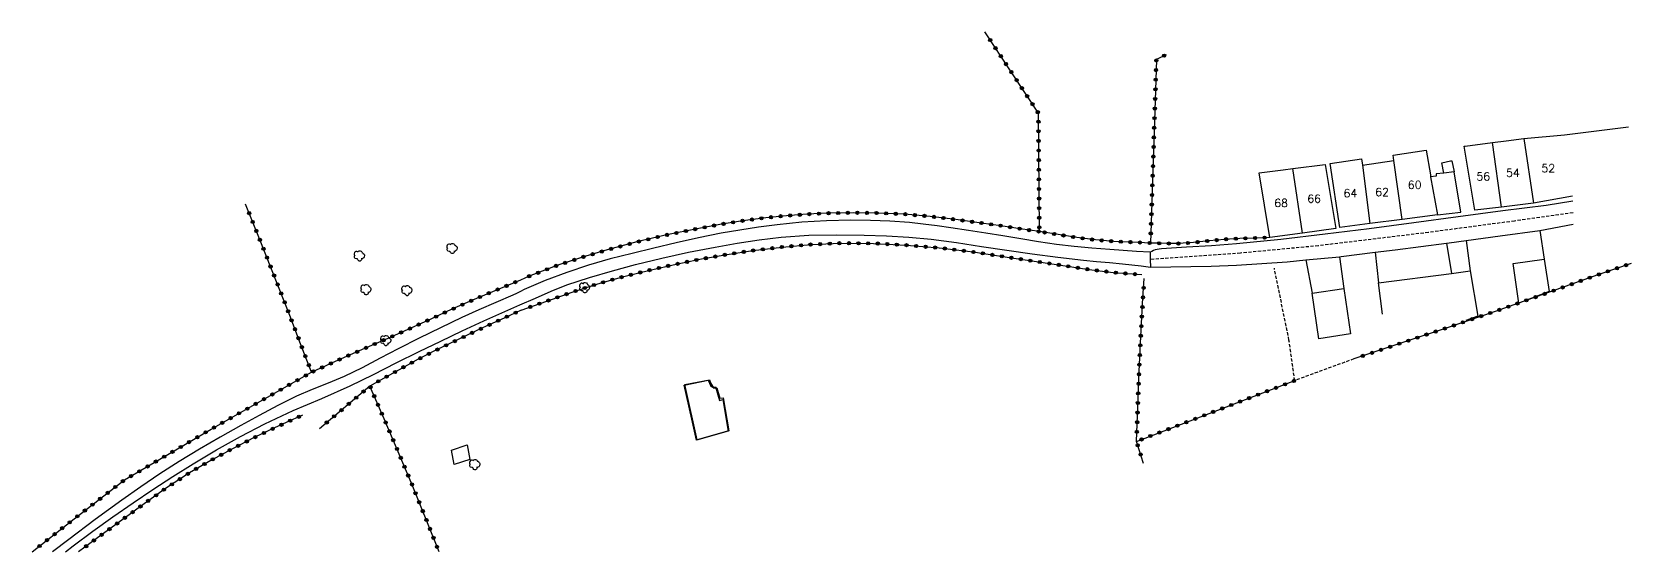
# Model space of a CAD drawing. Header units: millimetres. Extents: x 135999 to 137000, y 128000 to 129000.
# Drawn here: x 136660 to 136909.7, y 128000 to 128081.2 of the extents above; entities that cross this region are included whole.
import ezdxf
from ezdxf.enums import TextEntityAlignment as Align

# ---------------------------------------------------------------- set-up
doc = ezdxf.new("R2010")
doc.units = ezdxf.units.MM
doc.linetypes.add('DASHED', pattern=[0.75, 0.5, -0.25])
doc.layers.get('0').update_dxf_attribs({"linetype": 'CONTINUOUS'})
for name, color, linetype in [('W0001', 6, 'DASHED'), ('W0008', 7, 'CONTINUOUS'), ('W0014', 7, 'CONTINUOUS'), ('W0017', 7, 'CONTINUOUS'), ('W0071', 7, 'CONTINUOUS'), ('W0101', 7, 'CONTINUOUS'), ('W0104', 1, 'CONTINUOUS'), ('W0112', 1, 'DASHED'), ('W0300', 7, 'CONTINUOUS'), ('W0322', 7, 'CONTINUOUS'), ('W0323', 7, 'CONTINUOUS'), ('W0991', 7, 'CONTINUOUS'), ('W1102', 7, 'CONTINUOUS')]:
    doc.layers.add(name, color=color, linetype=linetype)
doc.styles.get("Standard").update_dxf_attribs({"font": 'romans.shx', "width": 0.85})

# ---------------------------------------------------------------- blocks, each defined once
blk = doc.blocks.new('T300')
for p, q in [((-0.8, 0.51), (-0.86, 0.34)), ((-0.86, 0.34), (-0.86, 0.17)), ((-0.86, 0.17), (-0.74, 0.06)), ((-0.69, 0.63), (-0.8, 0.51)), ((-0.8, -0.06), (-0.74, 0.06)), ((-0.74, 0.06), (-0.69, 0.11)), ((-0.57, 0.69), (-0.69, 0.63)), ((-0.46, 0.69), (-0.57, 0.69)), ((-0.29, 0.63), (-0.46, 0.69)), ((-0.29, 0.63), (-0.17, 0.74)), ((-0.23, 0.57), (-0.29, 0.63)), ((-0.17, 0.74), (-0.06, 0.8)), ((-0.06, 0.8), (0.06, 0.8)), ((0.06, 0.8), (0.23, 0.74)), ((0.23, 0.74), (0.34, 0.63)), ((0.34, 0.63), (0.4, 0.51)), ((0.46, 0.46), (0.34, 0.46)), ((0.4, 0.51), (0.4, 0.46)), ((0.57, 0.4), (0.46, 0.46)), ((0.57, 0.4), (0.69, 0.29)), ((0.69, 0.29), (0.74, 0.17)), ((0.74, 0.06), (0.69, -0.17)), ((0.74, 0.17), (0.74, 0.06)), ((-0.8, -0.17), (-0.8, -0.06)), ((-0.8, -0.23), (-0.8, -0.17)), ((-0.74, -0.34), (-0.8, -0.23)), ((-0.69, -0.4), (-0.74, -0.34)), ((-0.51, -0.46), (-0.69, -0.4)), ((-0.4, -0.46), (-0.51, -0.46)), ((-0.4, -0.46), (-0.34, -0.46)), ((-0.34, -0.46), (-0.34, -0.4)), ((-0.34, -0.51), (-0.34, -0.46)), ((-0.29, -0.63), (-0.34, -0.51)), ((-0.17, -0.74), (-0.29, -0.63)), ((-0.06, -0.8), (-0.17, -0.74)), ((0.06, -0.8), (-0.06, -0.8)), ((0.17, -0.74), (0.06, -0.8)), ((0.23, -0.69), (0.17, -0.74)), ((0.29, -0.46), (0.23, -0.46)), ((0.29, -0.63), (0.23, -0.69)), ((0.46, -0.4), (0.29, -0.46)), ((0.34, -0.51), (0.29, -0.63)), ((0.34, -0.51), (0.34, -0.46)), ((0.57, -0.34), (0.46, -0.4)), ((0.63, -0.29), (0.57, -0.34)), ((0.69, -0.17), (0.63, -0.29))]:
    blk.add_line(p, q)
blk = doc.blocks.new('t323o')
at = {"color": 0, "linetype": 'Continuous'}
for radius in [0.25, 0.15]:
    blk.add_circle((0, 0), radius, dxfattribs=at)
blk = doc.blocks.new('t322o')
at = {"color": 0, "linetype": 'Continuous'}
for radius in [0.25, 0.15]:
    blk.add_circle((0, 0), radius, dxfattribs=at)

msp = doc.modelspace()

# ---------------------------------------------------------------- linework, layer by layer
at = {"layer": 'W0001'}
msp.add_lwpolyline([(136900.69, 128052.96), (136891.55, 128051.66), (136878.11, 128049.88), (136860.92, 128047.8), (136848.72, 128046.65), (136834.65, 128045.65)], dxfattribs=at)
at = {"layer": 'W0008'}
for points in [[(136834.69, 128044.48), (136837.85, 128044.52), (136841.01, 128044.55), (136844.17, 128044.63), (136848.12, 128044.79), (136852.08, 128045.02), (136856.02, 128045.29), (136858.97, 128045.58), (136864.2, 128046.09), (136864.47, 128046.11), (136869.78, 128046.78), (136872.9, 128047.17), (136880.95, 128048.21), (136881.33, 128048.26), (136884.02, 128048.62), (136889.32, 128049.33), (136895.48, 128050.18), (136900.69, 128051.17), (136900.69, 128051.17)], [(136834.62, 128046.8), (136834.65, 128045.79), (136834.65, 128045.65), (136834.69, 128044.48)]]:
    msp.add_lwpolyline(points, dxfattribs=at)
at = {"layer": 'W0014'}
msp.add_lwpolyline([(136900.68, 128054.75), (136896.48, 128054.1), (136889.72, 128053.25), (136882.76, 128052.32), (136875.81, 128051.36), (136868.85, 128050.45), (136861.95, 128049.59), (136855.04, 128048.77), (136848.12, 128048.09), (136844.21, 128047.8), (136840.3, 128047.56), (136836.39, 128047.32), (136836.06, 128047.27), (136835.73, 128047.22), (136835.42, 128047.15), (136835.15, 128047.05), (136834.88, 128046.92), (136834.62, 128046.8)], dxfattribs=at)
at = {"layer": 'W0017'}
for points in [[(136895.48, 128050.18), (136896.2, 128045.73)], [(136880.95, 128048.21), (136881.69, 128043.48)], [(136884.02, 128048.62), (136884.63, 128043.87)], [(136858.97, 128045.58), (136859.92, 128040.4)], [(136864.2, 128046.09), (136864.89, 128041.14)], [(136869.78, 128046.78), (136870.31, 128042)]]:
    msp.add_lwpolyline(points, dxfattribs=at)
at = {"layer": 'W0071'}
for points in [[(136834.62, 128046.8), (136832.51, 128046.93), (136830.41, 128047.07), (136828.31, 128047.21), (136825.54, 128047.43), (136822.76, 128047.67), (136819.99, 128047.98), (136817.21, 128048.39), (136814.42, 128048.86), (136811.64, 128049.33), (136808.94, 128049.76), (136806.23, 128050.18), (136803.52, 128050.58), (136801.36, 128050.89), (136799.19, 128051.18), (136797.02, 128051.42), (136793.98, 128051.64), (136790.94, 128051.76), (136787.89, 128051.79), (136784.05, 128051.7), (136780.21, 128051.46), (136776.38, 128051.09), (136773.45, 128050.71), (136770.53, 128050.26), (136767.62, 128049.76), (136764.1, 128049.06), (136760.61, 128048.28), (136757.12, 128047.45), (136753.69, 128046.62), (136750.28, 128045.74), (136746.9, 128044.75), (136743.5, 128043.62), (136740.13, 128042.37), (136736.85, 128040.95), (136736.26, 128040.66), (136735.67, 128040.37), (136735.09, 128040.08)], [(136736.14, 128038.58), (136738.6, 128039.64), (136741.05, 128040.7), (136743.53, 128041.68), (136747.07, 128042.86), (136750.65, 128043.9), (136754.26, 128044.86), (136758.37, 128045.87), (136762.51, 128046.78), (136766.67, 128047.59), (136770.1, 128048.2), (136773.54, 128048.74), (136776.99, 128049.15), (136781.29, 128049.43), (136785.61, 128049.51), (136789.93, 128049.45), (136793.43, 128049.33), (136796.93, 128049.12), (136800.42, 128048.82), (136804.36, 128048.32), (136808.29, 128047.7), (136812.22, 128047.11), (136816.22, 128046.56), (136820.22, 128046.03), (136824.23, 128045.56), (136826.26, 128045.37), (136828.29, 128045.2), (136830.33, 128045), (136831.78, 128044.83), (136833.23, 128044.66), (136834.69, 128044.48)], [(136735.09, 128040.08), (136732.42, 128038.93), (136729.75, 128037.78), (136727.1, 128036.59), (136723.76, 128035.01), (136720.45, 128033.38), (136717.14, 128031.72), (136714.35, 128030.25), (136711.56, 128028.77), (136708.72, 128027.38), (136706.25, 128026.34), (136703.75, 128025.37), (136701.28, 128024.33), (136698.35, 128022.88), (136695.46, 128021.33), (136692.6, 128019.75), (136689.35, 128017.93), (136686.13, 128016.07), (136682.95, 128014.14), (136679.93, 128012.18), (136676.95, 128010.15), (136673.99, 128008.07), (136669.83, 128005.06), (136665.72, 128001.97), (136663.15, 128000)], [(136665.18, 128000), (136666.4, 128000.95), (136669.48, 128003.23), (136672.6, 128005.47), (136675.74, 128007.67), (136678.83, 128009.75), (136681.95, 128011.8), (136685.11, 128013.77), (136688.79, 128015.95), (136692.53, 128018.05), (136696.32, 128020.03), (136700.74, 128022.08), (136705.23, 128023.98), (136709.68, 128025.95), (136713.28, 128027.71), (136716.87, 128029.51), (136720.46, 128031.29), (136723.81, 128032.91), (136727.17, 128034.52), (136730.55, 128036.09), (136732.41, 128036.93), (136734.28, 128037.76), (136736.14, 128038.58)]]:
    msp.add_lwpolyline(points, dxfattribs=at)
at = {"layer": 'W0101'}
for points in [[(136888.11, 128063.92), (136890.24, 128064.2), (136893.02, 128064.56)], [(136893.02, 128064.56), (136893.02, 128064.56), (136893.02, 128064.56), (136899.38, 128065.12)], [(136899.38, 128065.12), (136899.38, 128065.12), (136899.38, 128065.12), (136904.36, 128065.75)], [(136904.36, 128065.75), (136904.36, 128065.75), (136909.36, 128066.38), (136909.36, 128066.38), (136909.36, 128066.38)], [(136872.71, 128061.11), (136872.59, 128061.93), (136877.73, 128062.71), (136878.4, 128058.85), (136878.45, 128058.58), (136879.5, 128052.64)], [(136885.34, 128053.34), (136883.7, 128063.35), (136883.86, 128063.37), (136888.11, 128063.92)], [(136853.34, 128049.1), (136851.68, 128059.18), (136855.39, 128059.66), (136856.92, 128059.86)], [(136856.92, 128059.86), (136861.98, 128060.51), (136863.63, 128050.48)], [(136864.28, 128050.65), (136862.77, 128060.63), (136867.63, 128061.37), (136867.81, 128060.37)], [(136867.81, 128060.37), (136872.71, 128061.11)], [(136900.59, 128055.53), (136894.54, 128054.44)], [(136879.5, 128052.64), (136873.98, 128051.92)], [(136889.54, 128053.85), (136885.34, 128053.34)], [(136894.54, 128054.44), (136889.54, 128053.85)], [(136858.44, 128049.78), (136853.34, 128049.1)], [(136863.63, 128050.48), (136858.44, 128049.78)], [(136868.96, 128051.26), (136864.28, 128050.65)], [(136873.98, 128051.92), (136868.96, 128051.26)]]:
    msp.add_lwpolyline(points, dxfattribs=at)
at = {"layer": 'W0104'}
for points in [[(136880.5, 128059.15), (136880.17, 128060.76), (136881.54, 128061.04), (136881.75, 128061.08), (136882.11, 128059.34)], [(136879.5, 128052.64), (136883.18, 128053.07), (136882.11, 128059.34), (136880.5, 128059.15), (136879.29, 128059.01), (136879.33, 128058.68), (136878.45, 128058.58)], [(136870.95, 128037.11), (136870.31, 128042), (136881.69, 128043.48), (136884.63, 128043.87), (136885.84, 128036.8), (136883.95, 128036.11)]]:
    msp.add_lwpolyline(points, dxfattribs=at)
for points in [[(136896.2, 128045.73), (136896.94, 128040.64), (136892.24, 128038.86), (136891.34, 128045.02)], [(136859.92, 128040.4), (136864.89, 128041.14), (136865.95, 128034.03), (136860.98, 128033.29)], [(136763.76, 128017.43), (136763.02, 128020.75), (136761.86, 128026.02), (136765.59, 128026.84), (136765.95, 128026), (136766.27, 128025.72), (136766.71, 128025.8), (136767.34, 128023.63), (136767.86, 128023.79), (136768.71, 128018.86)], [(136763.87, 128017.49), (136761.92, 128026.17), (136765.82, 128026.85), (136765.98, 128026.29), (136766.47, 128025.55), (136766.93, 128025.64), (136767.4, 128023.99), (136767.93, 128024.09), (136768.84, 128018.9)], [(136725.9, 128013.64), (136725.47, 128015.92), (136727.93, 128016.72), (136728.36, 128014.45)]]:
    msp.add_lwpolyline(points, close=True, dxfattribs=at)
at = {"layer": 'W0112'}
msp.add_lwpolyline([(136866.43, 128030.14), (136857.22, 128026.75), (136856.32, 128033.07), (136854.03, 128044.33)], dxfattribs=at)
at = {"layer": 'W0322'}
msp.add_lwpolyline([(136909.75, 128045.03), (136904.56, 128043.27), (136896.55, 128040.39), (136888.52, 128037.56), (136881.17, 128035.06), (136873.8, 128032.6), (136866.43, 128030.14)], dxfattribs=at)
at = {"layer": 'W0323'}
for points in [[(136853.34, 128049.1), (136850.98, 128049.01), (136848.62, 128048.93), (136846.26, 128048.8), (136843.83, 128048.57), (136841.41, 128048.3), (136838.99, 128048.14), (136837.55, 128048.15), (136836.12, 128048.19), (136834.68, 128048.23), (136831.82, 128048.36), (136828.95, 128048.49), (136826.1, 128048.71), (136823.17, 128049.08), (136820.24, 128049.55), (136817.32, 128050.01), (136817.17, 128068.5), (136812.91, 128074.97), (136808.82, 128081.17)], [(136837.11, 128077.63), (136835.61, 128076.89), (136834.68, 128048.23)], [(136736.26, 128042.44), (136733.76, 128041.4), (136731.26, 128040.37), (136728.78, 128039.32), (136725.56, 128037.88), (136722.37, 128036.41), (136719.16, 128034.95), (136715.54, 128033.35), (136711.9, 128031.77), (136708.28, 128030.17), (136706.73, 128029.47), (136705.18, 128028.77), (136703.63, 128028.06), (136701.92, 128032.5), (136700.21, 128036.94), (136698.49, 128041.37), (136695.4, 128049.15), (136693.31, 128054.29)], [(136817.32, 128050.01), (136814.3, 128050.47), (136811.29, 128050.92), (136808.27, 128051.35), (136804.28, 128051.89), (136800.28, 128052.38), (136796.27, 128052.74), (136792.26, 128052.91), (136788.24, 128052.96), (136784.22, 128052.87), (136781.01, 128052.72), (136777.81, 128052.49), (136774.61, 128052.18), (136771.01, 128051.71), (136767.43, 128051.12), (136763.85, 128050.46), (136759.14, 128049.5), (136754.46, 128048.4), (136749.82, 128047.15), (136745.94, 128046.01), (136742.08, 128044.76), (136738.3, 128043.32), (136737.62, 128043.03), (136736.94, 128042.74), (136736.26, 128042.44)], [(136736.39, 128037.76), (136740.36, 128039.17), (136744.34, 128040.57), (136748.34, 128041.87), (136752.39, 128043), (136756.48, 128044.01), (136760.58, 128044.93), (136764.57, 128045.74), (136768.57, 128046.46), (136772.58, 128047.06), (136777.13, 128047.6), (136781.69, 128048), (136786.26, 128048.21), (136791.41, 128048.17), (136796.56, 128047.9), (136801.69, 128047.47), (136807, 128046.84), (136812.28, 128046.03), (136817.57, 128045.23), (136821.33, 128044.66), (136825.09, 128044.09), (136828.86, 128043.64), (136830.36, 128043.51), (136831.86, 128043.4), (136833.35, 128043.29)], [(136832.49, 128017.26), (136832.7, 128022.72), (136832.9, 128028.18), (136833.15, 128033.64), (136833.33, 128036.65), (136833.51, 128039.66), (136833.7, 128042.67)], [(136736.39, 128037.76), (136733.71, 128036.52), (136731.03, 128035.29), (136728.36, 128034.03), (136725.66, 128032.74), (136722.96, 128031.44), (136720.28, 128030.08), (136717.76, 128028.72), (136715.25, 128027.31), (136712.75, 128025.9)], [(136659.96, 128000), (136666.08, 128004.82), (136674.39, 128011.24), (136687.95, 128019.17), (136703.63, 128028.06)], [(136723.55, 128000), (136721.86, 128004.27), (136719.33, 128010.49), (136717.17, 128015.64), (136714.96, 128020.77), (136712.75, 128025.9), (136704.87, 128019.25)], [(136833.61, 128013.79), (136832.49, 128017.26), (136857.22, 128026.75)], [(136702.19, 128021.37), (136699.68, 128020.21), (136697.17, 128019.05), (136694.67, 128017.85), (136691.26, 128016.11), (136687.88, 128014.3), (136684.57, 128012.37), (136680.97, 128010.02), (136677.46, 128007.52), (136673.98, 128004.98), (136670.17, 128002.2), (136667.23, 128000)]]:
    msp.add_lwpolyline(points, dxfattribs=at)
at = {"layer": 'W1102'}
for points in [[(136893.02, 128064.56), (136894.54, 128054.44)], [(136889.54, 128053.85), (136888.11, 128063.92)], [(136858.44, 128049.78), (136856.92, 128059.86)], [(136867.81, 128060.37), (136868.96, 128051.26)], [(136873.98, 128051.92), (136872.71, 128061.11)]]:
    msp.add_lwpolyline(points, dxfattribs=at)

# ---------------------------------------------------------------- block references
at = {"layer": 'W0300', "rotation": 359.9999899820874}
for p in [(136725.62, 128047.38), (136711.14, 128046.22), (136746.33, 128041.25), (136712.17, 128040.96), (136718.56, 128040.81), (136715.25, 128033), (136729.17, 128013.64)]:
    msp.add_blockref('T300', p, dxfattribs=at)
at = {"layer": 'W0322'}
for p, rotation in [((136907.56, 128044.29), 198.7268373105182), ((136908.98, 128044.77), 198.7268373105182), ((136900.49, 128041.81), 199.7955822266226), ((136901.9, 128042.32), 199.7955822266226), ((136903.31, 128042.83), 199.7955822266226), ((136904.72, 128043.33), 198.7268373105182), ((136906.14, 128043.81), 198.7268373105182), ((136893.42, 128039.29), 199.4187448636536), ((136894.84, 128039.79), 199.4187448636536), ((136896.25, 128040.29), 199.4187448636536), ((136897.66, 128040.79), 199.7955822266226), ((136899.07, 128041.3), 199.7955822266226), ((136886.34, 128036.82), 198.810431724486), ((136887.76, 128037.3), 198.810431724486), ((136889.18, 128037.79), 199.4187448636536), ((136890.59, 128038.29), 199.4187448636536), ((136892.01, 128038.79), 199.4187448636536), ((136879.24, 128034.41), 198.4606032997925), ((136880.66, 128034.89), 198.4606032997925), ((136882.08, 128035.37), 198.810431724486), ((136883.5, 128035.85), 198.810431724486), ((136884.92, 128036.34), 198.810431724486), ((136872.12, 128032.04), 198.4606032996907), ((136873.55, 128032.51), 198.4606032996907), ((136874.97, 128032.99), 198.4606032997925), ((136876.39, 128033.46), 198.4606032997925), ((136877.81, 128033.94), 198.4606032997925), ((136867.85, 128030.61), 198.4606032996907), ((136869.28, 128031.09), 198.4606032996907), ((136870.7, 128031.56), 198.4606032996907)]:
    msp.add_blockref('t322o', p, dxfattribs=dict(at, rotation=rotation))
at = {"layer": 'W0323'}
for p, rotation in [((136809.65, 128079.92), 123.3802305323891), ((136810.47, 128078.66), 123.3802305323891), ((136811.3, 128077.41), 123.3802305323891), ((136836.8, 128077.47), 206.0118886389574), ((136812.12, 128076.16), 123.3802305323891), ((136812.95, 128074.91), 123.3781228150956), ((136835.55, 128075.22), 268.1534848676086), ((136835.6, 128076.72), 268.1534848676086), ((136813.77, 128073.65), 123.3781228150956), ((136814.6, 128072.4), 123.3781228150956), ((136835.46, 128072.22), 268.1534848676086), ((136835.5, 128073.72), 268.1534848676086), ((136815.42, 128071.15), 123.3781228150956), ((136816.25, 128069.9), 123.3781228150956), ((136835.41, 128070.72), 268.1534848676086), ((136817.07, 128068.64), 123.3781228150956), ((136817.18, 128067.17), 90.46784936304654), ((136835.31, 128067.72), 268.1534848676086), ((136835.36, 128069.22), 268.1534848676086), ((136817.19, 128065.67), 90.46784936304654), ((136835.21, 128064.72), 268.1534848676086), ((136835.26, 128066.22), 268.1534848676086), ((136817.2, 128064.17), 90.46784936304654), ((136817.21, 128062.67), 90.46784936304654), ((136835.17, 128063.23), 268.1534848676086), ((136817.23, 128061.17), 90.46784936304654), ((136817.24, 128059.67), 90.46784936304654), ((136835.07, 128060.23), 268.1534848676086), ((136835.12, 128061.73), 268.1534848676086), ((136817.25, 128058.17), 90.46784936304654), ((136834.97, 128057.23), 268.1534848676086), ((136835.02, 128058.73), 268.1534848676086), ((136817.26, 128056.67), 90.46784936304654), ((136817.28, 128055.17), 90.46784936304654), ((136834.92, 128055.73), 268.1534848676086), ((136693.88, 128052.9), 112.0570903007362), ((136772.44, 128051.89), 187.5028583889928), ((136773.92, 128052.09), 187.5028583889928), ((136775.41, 128052.26), 185.6289322832331), ((136776.91, 128052.41), 185.6289322832331), ((136778.4, 128052.54), 184.0868872244168), ((136779.9, 128052.64), 184.0868872244168), ((136781.39, 128052.74), 182.659270626136), ((136782.89, 128052.81), 182.659270626136), ((136784.39, 128052.88), 181.1839822659621), ((136785.89, 128052.91), 181.1839822659621), ((136787.39, 128052.94), 181.1839822659621), ((136788.89, 128052.95), 179.4158056320213), ((136790.39, 128052.93), 179.4158056320213), ((136791.89, 128052.92), 179.4158056320213), ((136793.39, 128052.86), 177.4447409375844), ((136794.89, 128052.8), 177.4447409375844), ((136796.39, 128052.72), 174.9809131644683), ((136797.88, 128052.59), 174.9809131644683), ((136799.37, 128052.46), 174.9809131644683), ((136800.87, 128052.31), 173.0019507919939), ((136802.36, 128052.13), 173.0019507919939), ((136803.84, 128051.94), 173.0019507919939), ((136805.33, 128051.75), 172.2982354954929), ((136817.29, 128053.67), 90.46784936304654), ((136817.3, 128052.17), 90.46784936304654), ((136834.83, 128052.73), 268.1534848676086), ((136834.88, 128054.23), 268.1534848676086), ((136694.44, 128051.51), 112.0570903007362), ((136695, 128050.12), 112.0570903007362), ((136759.16, 128049.5), 191.5927741779648), ((136760.62, 128049.8), 191.5927741779648), ((136762.09, 128050.1), 191.5927741779648), ((136763.56, 128050.4), 191.5927741779648), ((136765.04, 128050.68), 190.4529883904818), ((136766.51, 128050.95), 190.4529883904818), ((136767.99, 128051.21), 189.249732508576), ((136769.47, 128051.45), 189.249732508576), ((136770.95, 128051.7), 189.249732508576), ((136806.82, 128051.55), 172.2982354954929), ((136808.3, 128051.35), 171.9310173726194), ((136809.79, 128051.14), 171.9310173726194), ((136811.27, 128050.93), 171.9310173726194), ((136812.76, 128050.7), 171.3809741909293), ((136814.24, 128050.48), 171.3809741909293), ((136815.72, 128050.25), 171.3995518747469), ((136817.21, 128050.03), 171.3995518747469), ((136817.31, 128050.67), 90.46784936304654), ((136818.15, 128049.88), 170.9639920110574), ((136819.63, 128049.64), 170.9639920110574), ((136821.11, 128049.41), 170.9418348299259), ((136834.73, 128049.73), 268.1534848676086), ((136834.78, 128051.23), 268.1534848676086), ((136695.56, 128048.73), 111.6945619617431), ((136696.12, 128047.34), 111.6945619617431), ((136748.98, 128046.9), 196.4294754923269), ((136750.43, 128047.31), 195.0397063259447), ((136751.87, 128047.7), 195.0397063259447), ((136753.32, 128048.09), 195.0397063259447), ((136754.77, 128048.47), 193.1839055726931), ((136756.23, 128048.81), 193.1839055726931), ((136757.69, 128049.16), 193.1839055726931), ((136771.15, 128046.84), 8.523093251333014), ((136772.63, 128047.06), 6.814431075566737), ((136774.12, 128047.24), 6.814431075566737), ((136775.61, 128047.42), 6.814431075566737), ((136777.1, 128047.6), 6.814431075566737), ((136778.59, 128047.73), 4.95890608146625), ((136780.09, 128047.86), 4.95890608146625), ((136781.58, 128047.99), 4.95890608146625), ((136783.08, 128048.06), 2.607683892709835), ((136784.58, 128048.13), 2.607683892709835), ((136786.08, 128048.2), 2.607683892709835), ((136787.58, 128048.2), 359.6103902517686), ((136789.08, 128048.19), 359.6103902517686), ((136790.58, 128048.18), 359.6103902517686), ((136792.08, 128048.14), 356.9661955207156), ((136793.57, 128048.06), 356.9661955207156), ((136795.07, 128047.98), 356.9661955207156), ((136796.57, 128047.9), 355.2363583092738), ((136798.06, 128047.77), 355.2363583092738), ((136799.56, 128047.65), 355.2363583092738), ((136801.05, 128047.52), 355.2363583092738), ((136802.55, 128047.37), 353.1717124326391), ((136804.04, 128047.19), 353.1717124326391), ((136805.52, 128047.01), 353.1717124326391), ((136807.01, 128046.83), 351.3849938715808), ((136822.59, 128049.17), 170.9418348299259), ((136824.08, 128048.96), 172.7523977426279), ((136825.56, 128048.77), 172.7523977426279), ((136827.06, 128048.63), 175.6734304092381), ((136828.55, 128048.52), 175.6734304092381), ((136830.05, 128048.44), 177.4219313130888), ((136831.55, 128048.37), 177.4219313130888), ((136833.05, 128048.31), 177.4210323645874), ((136834.55, 128048.24), 177.4210323645874), ((136836.05, 128048.19), 178.2437458594033), ((136837.55, 128048.15), 178.244968112498), ((136839.05, 128048.14), 183.72781678001), ((136840.54, 128048.24), 183.72781678001), ((136842.04, 128048.37), 186.4310508190387), ((136843.53, 128048.54), 186.4310508190387), ((136845.02, 128048.69), 185.4671015881754), ((136846.51, 128048.82), 182.9860048377186), ((136848.01, 128048.9), 182.9860048377186), ((136849.51, 128048.96), 182.0860904419456), ((136851.01, 128049.01), 182.0618546352955), ((136852.51, 128049.07), 182.0618546352955), ((136696.67, 128045.94), 111.6945619617431), ((136697.23, 128044.55), 111.6945619617431), ((136741.83, 128044.66), 200.7599262338632), ((136743.25, 128045.13), 198.0011353492351), ((136744.68, 128045.6), 198.0011353492351), ((136746.1, 128046.06), 196.4294754923269), ((136747.54, 128046.48), 196.4294754923269), ((136757.89, 128044.33), 12.61892553571154), ((136759.35, 128044.66), 12.61892553571154), ((136760.82, 128044.98), 11.48134377172836), ((136762.29, 128045.28), 11.48134377172836), ((136763.76, 128045.58), 11.48134377172836), ((136765.23, 128045.86), 10.15737217699867), ((136766.71, 128046.12), 10.15737217699867), ((136768.18, 128046.39), 10.15737217699867), ((136769.66, 128046.62), 8.523093251333014), ((136808.5, 128046.61), 351.3849938715808), ((136809.98, 128046.38), 351.3849938715808), ((136811.46, 128046.16), 351.3849938715808), ((136812.95, 128045.93), 351.3744002291888), ((136814.43, 128045.71), 351.3744002291888), ((136815.91, 128045.48), 351.3744002291888), ((136817.4, 128045.26), 351.3744002291888), ((136818.88, 128045.03), 351.3947343480617), ((136820.36, 128044.81), 351.3947343480617), ((136821.84, 128044.59), 351.3947343481274), ((136823.33, 128044.36), 351.3947343481274), ((136697.78, 128043.16), 111.6945619617431), ((136698.34, 128041.76), 111.6945619617431), ((136735.47, 128042.12), 202.5024089275895), ((136737.63, 128043.04), 202.9758084703711), ((136739.02, 128043.59), 200.7599262338632), ((136740.43, 128044.13), 200.7599262338632), ((136749.17, 128042.1), 15.60288307091607), ((136750.62, 128042.5), 15.60288307091607), ((136752.06, 128042.9), 15.60288307091607), ((136753.51, 128043.27), 13.97349160168922), ((136754.97, 128043.64), 13.97349160168922), ((136756.42, 128044), 13.97349160168922), ((136824.81, 128044.14), 351.3947343481274), ((136826.3, 128043.95), 353.121890251555), ((136827.79, 128043.77), 353.121890251555), ((136829.28, 128043.6), 355.1063426503117), ((136830.77, 128043.48), 355.8002375244027), ((136832.27, 128043.37), 355.7974421198588), ((136698.88, 128040.37), 111.228672128042), ((136728.56, 128039.22), 204.0600037651832), ((136729.94, 128039.81), 203.0147544186919), ((136731.32, 128040.39), 202.5105282187173), ((136732.7, 128040.97), 202.5105282187173), ((136734.09, 128041.54), 202.5024089275895), ((136740.63, 128039.26), 19.48376399823241), ((136742.04, 128039.76), 19.48376399823241), ((136743.46, 128040.26), 19.48376399823241), ((136744.88, 128040.75), 17.85405019707204), ((136746.31, 128041.21), 17.85405019707204), ((136747.73, 128041.67), 17.85405019707204), ((136833.52, 128039.74), 86.46161455619604), ((136833.61, 128041.23), 86.46161455619604), ((136699.43, 128038.97), 111.228672128042), ((136699.97, 128037.57), 111.228672128042), ((136723.09, 128036.74), 204.7228395523415), ((136724.45, 128037.37), 204.7228395523415), ((136725.82, 128037.99), 204.0600037651832), ((136727.19, 128038.6), 204.0600037651832), ((136734.15, 128036.73), 204.8104061829702), ((136735.52, 128037.36), 204.8104061829702), ((136737.8, 128038.26), 19.48376399855082), ((136739.22, 128038.76), 19.48376399855082), ((136833.43, 128038.24), 86.44263969999079), ((136700.51, 128036.17), 111.0297280355305), ((136701.05, 128034.77), 111.0297280355305), ((136717.62, 128034.27), 203.7701431460623), ((136719, 128034.88), 203.7701431460623), ((136720.36, 128035.5), 204.4897612158837), ((136721.73, 128036.12), 204.4897612158837), ((136730.07, 128034.83), 205.1752821448671), ((136731.43, 128035.47), 204.8361873098013), ((136732.79, 128036.1), 204.8361873098013), ((136833.25, 128035.25), 86.72842753559317), ((136833.33, 128036.74), 86.44263969999079), ((136701.59, 128033.37), 111.0297280355305), ((136702.12, 128031.97), 111.0340512397699), ((136712.13, 128031.87), 203.517593347166), ((136713.5, 128032.47), 203.517593347166), ((136714.88, 128033.06), 203.517593347166), ((136716.25, 128033.67), 203.7701431460623), ((136724.65, 128032.26), 205.8298726313841), ((136726.01, 128032.91), 205.4452673140748), ((136727.36, 128033.55), 205.4452673140748), ((136728.71, 128034.2), 205.1752821448671), ((136833.09, 128032.25), 87.35697132090384), ((136833.16, 128033.75), 86.72842753559317), ((136702.66, 128030.57), 111.0340512397699), ((136706.64, 128029.43), 204.4133317052717), ((136708.01, 128030.05), 204.2768472058566), ((136709.38, 128030.66), 203.8347410360199), ((136710.75, 128031.26), 203.8347410360199), ((136719.3, 128029.55), 208.4210028215304), ((136720.62, 128030.25), 206.8386597441416), ((136721.96, 128030.93), 206.8386597441416), ((136723.3, 128031.6), 205.8298726313841), ((136833.02, 128030.75), 87.35697132090384), ((136701.43, 128026.82), 29.54735529064564), ((136702.73, 128027.56), 29.54735529064564), ((136703.2, 128029.17), 111.0340512397699), ((136703.91, 128028.19), 204.4133317048671), ((136705.28, 128028.81), 204.4133317052717), ((136715.36, 128027.37), 209.3838197862745), ((136716.67, 128028.1), 209.3838197862745), ((136717.98, 128028.84), 208.4210028215304), ((136832.89, 128027.75), 87.86105662701745), ((136832.95, 128029.25), 87.35697132090384), ((136697.51, 128024.6), 29.54735529064564), ((136698.82, 128025.34), 29.54735529064564), ((136700.12, 128026.08), 29.54735529064564), ((136711.75, 128025.05), 220.1136596787854), ((136712.83, 128025.72), 113.3009764673014), ((136713.42, 128024.34), 113.3009764673014), ((136714.06, 128026.63), 209.4109791742679), ((136832.77, 128024.76), 87.86105662701745), ((136832.83, 128026.26), 87.86105662701745), ((136851.5, 128024.56), 21.0003918032122), ((136852.9, 128025.09), 21.0003918032122), ((136854.3, 128025.63), 21.0003918032122), ((136855.7, 128026.17), 21.0003918032122), ((136857.1, 128026.71), 21.0003918032122), ((136693.6, 128022.38), 29.54735529064564), ((136694.9, 128023.12), 29.54735529064564), ((136696.21, 128023.86), 29.54735529064564), ((136708.31, 128022.15), 220.1136596787854), ((136709.45, 128023.12), 220.1136596787854), ((136710.6, 128024.08), 220.1136596787854), ((136714.01, 128022.97), 113.3009764673014), ((136832.72, 128023.26), 87.86105662701745), ((136844.49, 128021.87), 21.0003918032122), ((136845.89, 128022.41), 21.0003918032122), ((136847.29, 128022.94), 21.0003918032122), ((136848.69, 128023.48), 21.0003918032122), ((136850.09, 128024.02), 21.0003918032122), ((136688.38, 128019.42), 29.54735529064564), ((136689.68, 128020.16), 29.54735529064564), ((136690.99, 128020.9), 29.54735529064564), ((136692.29, 128021.64), 29.54735529064564), ((136697.56, 128019.23), 204.7780321772129), ((136698.92, 128019.86), 204.7780321772129), ((136700.28, 128020.49), 204.7968243499591), ((136701.64, 128021.11), 204.7968243499591), ((136706.01, 128020.22), 220.1136596787854), ((136707.16, 128021.18), 220.1136596787854), ((136714.61, 128021.59), 113.3009764673014), ((136715.2, 128020.21), 113.3103988429778), ((136832.61, 128020.26), 87.85018819610114), ((136832.66, 128021.76), 87.85018819610114), ((136838.89, 128019.72), 21.0003918032122), ((136840.29, 128020.26), 21.0003918032122), ((136841.69, 128020.79), 21.0003918032122), ((136843.09, 128021.33), 21.0003918032122), ((136684.49, 128017.15), 30.34386306838068), ((136685.79, 128017.91), 30.34386306838068), ((136687.08, 128018.67), 30.34386306838068), ((136693.51, 128017.26), 206.9194259689156), ((136694.85, 128017.93), 205.731379997499), ((136696.2, 128018.58), 205.731379997499), ((136715.79, 128018.83), 113.3103988429778), ((136716.39, 128017.46), 113.3103988429778), ((136832.55, 128018.76), 87.85018819610114), ((136833.29, 128017.57), 21.0003918032122), ((136834.69, 128018.11), 21.0003918032122), ((136836.09, 128018.64), 21.0003918032122), ((136837.49, 128019.18), 21.0003918032122), ((136680.61, 128014.88), 30.34386306838068), ((136681.9, 128015.64), 30.34386306838068), ((136683.2, 128016.39), 30.34386306838068), ((136688.2, 128014.47), 208.2096462602887), ((136689.52, 128015.18), 208.2096462602887), ((136690.84, 128015.89), 208.2096462602887), ((136692.17, 128016.58), 206.9194259689156), ((136716.98, 128016.08), 113.3103988429778), ((136717.57, 128014.7), 112.7998114295295), ((136832.69, 128016.65), 107.8452092471173), ((136833.15, 128015.22), 107.8452092471173), ((136675.43, 128011.85), 30.34386306838068), ((136676.73, 128012.6), 30.34386306838068), ((136678.02, 128013.36), 30.34386306838068), ((136679.31, 128014.12), 30.34386306838068), ((136684.31, 128012.2), 213.1948125112147), ((136685.6, 128012.97), 210.2294987853057), ((136686.9, 128013.73), 210.2294987853057), ((136718.15, 128013.31), 112.7998114295295), ((136718.73, 128011.93), 112.7998114295295), ((136671.78, 128009.22), 37.68168265981826), ((136672.97, 128010.14), 37.68168265981826), ((136674.16, 128011.06), 37.68168265981826), ((136680.56, 128009.72), 215.4649968874186), ((136681.8, 128010.56), 213.1948125112147), ((136683.06, 128011.38), 213.1948125112147), ((136719.31, 128010.55), 112.7998114295295), ((136669.41, 128007.39), 37.68168265981826), ((136670.6, 128008.31), 37.68168265981826), ((136676.9, 128007.11), 216.0664898014562), ((136678.11, 128007.98), 215.4649968874186), ((136679.34, 128008.85), 215.4649968874186), ((136719.87, 128009.16), 112.1232925017642), ((136720.44, 128007.77), 112.1232925017642), ((136665.85, 128004.64), 38.19891842424808), ((136667.03, 128005.56), 37.68168265981826), ((136668.22, 128006.47), 37.68168265981826), ((136673.26, 128004.46), 216.1272880737729), ((136674.47, 128005.34), 216.0664898014562), ((136675.68, 128006.22), 216.0664898014562), ((136721, 128006.38), 112.1232925017642), ((136721.57, 128004.99), 112.1232925017642), ((136662.31, 128001.86), 38.19891842424808), ((136663.49, 128002.78), 38.19891842424808), ((136664.67, 128003.71), 38.19891842424808), ((136669.63, 128001.8), 216.7776769780754), ((136670.84, 128002.69), 216.1272880737729), ((136672.05, 128003.57), 216.1272880737729), ((136722.13, 128003.6), 111.5255089887364), ((136722.68, 128002.2), 111.5255089887364), ((136661.13, 128000.93), 38.19891842424808), ((136668.43, 128000.9), 216.7776769780754), ((136723.23, 128000.81), 111.5255089887364)]:
    msp.add_blockref('t323o', p, dxfattribs=dict(at, rotation=rotation))

# ---------------------------------------------------------------- texts
at = {"layer": 'W0991'}
for s, p in [('54', (136891.3, 128059.2)), ('52', (136896.82, 128059.9)), ('60', (136875.95, 128057.31)), ('56', (136886.67, 128058.63)), ('68', (136855.09, 128054.48)), ('66', (136860.25, 128055.15)), ('64', (136865.91, 128056.01)), ('62', (136870.86, 128056.19))]:
    msp.add_text(s, height=1.25, dxfattribs=at).set_placement(p, align=Align.MIDDLE_CENTER)

doc.saveas('drawing.dxf')
